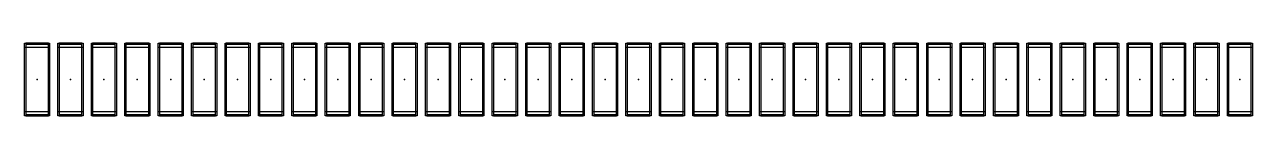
# Model space of a CAD drawing. Header units: millimetres. Extents: x -962357 to -591296, y -223672 to 59420.
# Drawn here: x -857270 to -842570, y -192871 to -191996 of the extents above; entities that cross this region are included whole.
import ezdxf

# ---------------------------------------------------------------- set-up
doc = ezdxf.new("R2010")
doc.units = ezdxf.units.MM
doc.layers.add('A11_ALU.SOLID SHEET', color=2, linetype='Continuous')

# ---------------------------------------------------------------- blocks, each defined once
blk = doc.blocks.new('*U426')
for p, q in [((-387.8, 59450), (-387.8, 59750)), ((387.5, 59750), (387.5, 59450)), ((-387.8, 59050), (-387.8, 59350)), ((387.5, 59350), (387.5, 59050)), ((-387.8, 58650), (-387.8, 58950)), ((387.5, 58950), (387.5, 58650)), ((-387.8, 58250), (-387.8, 58550)), ((387.5, 58550), (387.5, 58250)), ((-387.8, 57850), (-387.8, 58150)), ((387.5, 58150), (387.5, 57850)), ((-387.8, 57450), (-387.8, 57750)), ((387.5, 57750), (387.5, 57450)), ((-387.8, 57050), (-387.8, 57350)), ((387.5, 57350), (387.5, 57050)), ((-387.8, 56650), (-387.8, 56950)), ((387.5, 56950), (387.5, 56650)), ((-387.8, 56250), (-387.8, 56550)), ((387.5, 56550), (387.5, 56250)), ((-387.8, 55850), (-387.8, 56150)), ((387.5, 56150), (387.5, 55850)), ((-387.8, 55450), (-387.8, 55750)), ((387.5, 55750), (387.5, 55450)), ((-387.8, 55050), (-387.8, 55350)), ((387.5, 55350), (387.5, 55050)), ((-387.8, 54650), (-387.8, 54950)), ((387.5, 54950), (387.5, 54650)), ((-387.8, 54250), (-387.8, 54550)), ((387.5, 54550), (387.5, 54250)), ((-387.8, 53850), (-387.8, 54150)), ((387.5, 54150), (387.5, 53850)), ((-387.8, 53450), (-387.8, 53750)), ((387.5, 53750), (387.5, 53450)), ((-387.8, 53050), (-387.8, 53350)), ((387.5, 53350), (387.5, 53050)), ((-387.8, 52650), (-387.8, 52950)), ((387.5, 52950), (387.5, 52650)), ((-387.8, 52250), (-387.8, 52550)), ((387.5, 52550), (387.5, 52250)), ((-387.8, 51850), (-387.8, 52150)), ((387.5, 52150), (387.5, 51850)), ((-387.8, 51450), (-387.8, 51750)), ((387.5, 51750), (387.5, 51450)), ((-387.8, 51050), (-387.8, 51350)), ((387.5, 51350), (387.5, 51050)), ((-387.8, 50650), (-387.8, 50950)), ((387.5, 50950), (387.5, 50650)), ((-387.8, 50250), (-387.8, 50550)), ((387.5, 50550), (387.5, 50250)), ((-387.8, 49850), (-387.8, 50150)), ((387.5, 50150), (387.5, 49850)), ((-387.8, 49450), (-387.8, 49750)), ((387.5, 49750), (387.5, 49450)), ((-387.8, 49050), (-387.8, 49350)), ((387.5, 49350), (387.5, 49050)), ((-387.8, 48650), (-387.8, 48950)), ((387.5, 48950), (387.5, 48650)), ((-387.8, 48250), (-387.8, 48550)), ((387.5, 48550), (387.5, 48250)), ((-387.8, 47850), (-387.8, 48150)), ((387.5, 48150), (387.5, 47850)), ((-387.8, 47450), (-387.8, 47750)), ((387.5, 47750), (387.5, 47450)), ((-387.8, 47050), (-387.8, 47350)), ((387.5, 47350), (387.5, 47050)), ((-387.8, 46650), (-387.8, 46950)), ((387.5, 46950), (387.5, 46650)), ((-387.8, 46250), (-387.8, 46550)), ((387.5, 46550), (387.5, 46250)), ((-387.8, 45850), (-387.8, 46150)), ((387.5, 46150), (387.5, 45850)), ((-387.8, 45450), (-387.8, 45750)), ((387.5, 45750), (387.5, 45450)), ((-387.8, 45050), (-387.8, 45350)), ((387.5, 45350), (387.5, 45050))]:
    blk.add_line(p, q)
for p in [(0, 59600), (0, 59200), (0, 58800), (0, 58400), (0, 58000), (0, 57600), (0, 57200), (0, 56800), (0, 56400), (0, 56000), (0, 55600), (0, 55200), (0, 54800), (0, 54400), (0, 54000), (0, 53600), (0, 53200), (0, 52800), (0, 52400), (0, 52000), (0, 51600), (0, 51200), (0, 50800), (0, 50400), (0, 50000), (0, 49600), (0, 49200), (0, 48800), (0, 48400), (0, 48000), (0, 47600), (0, 47200), (0, 46800), (0, 46400), (0, 46000), (0, 45600), (0, 45200)]:
    blk.add_point(p)
at = {"layer": 'A11_ALU.SOLID SHEET', "color": 0}
for points in [[(-437.5, 59750), (437.5, 59750), (437.5, 59736), (-437.5, 59736)], [(-437.5, 59464), (-423.5, 59464), (-423.5, 59736), (-437.5, 59736)], [(437.5, 59736), (423.5, 59736), (423.5, 59464), (437.5, 59464)], [(-437.5, 59464), (437.5, 59464), (437.5, 59450), (-437.5, 59450)], [(-437.5, 59350), (437.5, 59350), (437.5, 59336), (-437.5, 59336)], [(-437.5, 59064), (-423.5, 59064), (-423.5, 59336), (-437.5, 59336)], [(437.5, 59336), (423.5, 59336), (423.5, 59064), (437.5, 59064)], [(-437.5, 59064), (437.5, 59064), (437.5, 59050), (-437.5, 59050)], [(-437.5, 58950), (437.5, 58950), (437.5, 58936), (-437.5, 58936)], [(-437.5, 58664), (-423.5, 58664), (-423.5, 58936), (-437.5, 58936)], [(437.5, 58936), (423.5, 58936), (423.5, 58664), (437.5, 58664)], [(-437.5, 58664), (437.5, 58664), (437.5, 58650), (-437.5, 58650)], [(-437.5, 58550), (437.5, 58550), (437.5, 58536), (-437.5, 58536)], [(-437.5, 58264), (-423.5, 58264), (-423.5, 58536), (-437.5, 58536)], [(437.5, 58536), (423.5, 58536), (423.5, 58264), (437.5, 58264)], [(-437.5, 58264), (437.5, 58264), (437.5, 58250), (-437.5, 58250)], [(-437.5, 58150), (437.5, 58150), (437.5, 58136), (-437.5, 58136)], [(-437.5, 57864), (-423.5, 57864), (-423.5, 58136), (-437.5, 58136)], [(437.5, 58136), (423.5, 58136), (423.5, 57864), (437.5, 57864)], [(-437.5, 57864), (437.5, 57864), (437.5, 57850), (-437.5, 57850)], [(-437.5, 57750), (437.5, 57750), (437.5, 57736), (-437.5, 57736)], [(-437.5, 57464), (-423.5, 57464), (-423.5, 57736), (-437.5, 57736)], [(437.5, 57736), (423.5, 57736), (423.5, 57464), (437.5, 57464)], [(-437.5, 57464), (437.5, 57464), (437.5, 57450), (-437.5, 57450)], [(-437.5, 57350), (437.5, 57350), (437.5, 57336), (-437.5, 57336)], [(-437.5, 57064), (-423.5, 57064), (-423.5, 57336), (-437.5, 57336)], [(437.5, 57336), (423.5, 57336), (423.5, 57064), (437.5, 57064)], [(-437.5, 57064), (437.5, 57064), (437.5, 57050), (-437.5, 57050)], [(-437.5, 56950), (437.5, 56950), (437.5, 56936), (-437.5, 56936)], [(-437.5, 56664), (-423.5, 56664), (-423.5, 56936), (-437.5, 56936)], [(437.5, 56936), (423.5, 56936), (423.5, 56664), (437.5, 56664)], [(-437.5, 56664), (437.5, 56664), (437.5, 56650), (-437.5, 56650)], [(-437.5, 56550), (437.5, 56550), (437.5, 56536), (-437.5, 56536)], [(-437.5, 56264), (-423.5, 56264), (-423.5, 56536), (-437.5, 56536)], [(437.5, 56536), (423.5, 56536), (423.5, 56264), (437.5, 56264)], [(-437.5, 56264), (437.5, 56264), (437.5, 56250), (-437.5, 56250)], [(-437.5, 56150), (437.5, 56150), (437.5, 56136), (-437.5, 56136)], [(-437.5, 55864), (-423.5, 55864), (-423.5, 56136), (-437.5, 56136)], [(437.5, 56136), (423.5, 56136), (423.5, 55864), (437.5, 55864)], [(-437.5, 55864), (437.5, 55864), (437.5, 55850), (-437.5, 55850)], [(-437.5, 55750), (437.5, 55750), (437.5, 55736), (-437.5, 55736)], [(-437.5, 55464), (-423.5, 55464), (-423.5, 55736), (-437.5, 55736)], [(437.5, 55736), (423.5, 55736), (423.5, 55464), (437.5, 55464)], [(-437.5, 55464), (437.5, 55464), (437.5, 55450), (-437.5, 55450)], [(-437.5, 55350), (437.5, 55350), (437.5, 55336), (-437.5, 55336)], [(-437.5, 55064), (-423.5, 55064), (-423.5, 55336), (-437.5, 55336)], [(437.5, 55336), (423.5, 55336), (423.5, 55064), (437.5, 55064)], [(-437.5, 55064), (437.5, 55064), (437.5, 55050), (-437.5, 55050)], [(-437.5, 54950), (437.5, 54950), (437.5, 54936), (-437.5, 54936)], [(-437.5, 54664), (-423.5, 54664), (-423.5, 54936), (-437.5, 54936)], [(437.5, 54936), (423.5, 54936), (423.5, 54664), (437.5, 54664)], [(-437.5, 54664), (437.5, 54664), (437.5, 54650), (-437.5, 54650)], [(-437.5, 54550), (437.5, 54550), (437.5, 54536), (-437.5, 54536)], [(-437.5, 54264), (-423.5, 54264), (-423.5, 54536), (-437.5, 54536)], [(437.5, 54536), (423.5, 54536), (423.5, 54264), (437.5, 54264)], [(-437.5, 54264), (437.5, 54264), (437.5, 54250), (-437.5, 54250)], [(-437.5, 54150), (437.5, 54150), (437.5, 54136), (-437.5, 54136)], [(-437.5, 53864), (-423.5, 53864), (-423.5, 54136), (-437.5, 54136)], [(437.5, 54136), (423.5, 54136), (423.5, 53864), (437.5, 53864)], [(-437.5, 53864), (437.5, 53864), (437.5, 53850), (-437.5, 53850)], [(-437.5, 53750), (437.5, 53750), (437.5, 53736), (-437.5, 53736)], [(-437.5, 53464), (-423.5, 53464), (-423.5, 53736), (-437.5, 53736)], [(437.5, 53736), (423.5, 53736), (423.5, 53464), (437.5, 53464)], [(-437.5, 53464), (437.5, 53464), (437.5, 53450), (-437.5, 53450)], [(-437.5, 53350), (437.5, 53350), (437.5, 53336), (-437.5, 53336)], [(-437.5, 53064), (-423.5, 53064), (-423.5, 53336), (-437.5, 53336)], [(437.5, 53336), (423.5, 53336), (423.5, 53064), (437.5, 53064)], [(-437.5, 53064), (437.5, 53064), (437.5, 53050), (-437.5, 53050)], [(-437.5, 52950), (437.5, 52950), (437.5, 52936), (-437.5, 52936)], [(-437.5, 52664), (-423.5, 52664), (-423.5, 52936), (-437.5, 52936)], [(437.5, 52936), (423.5, 52936), (423.5, 52664), (437.5, 52664)], [(-437.5, 52664), (437.5, 52664), (437.5, 52650), (-437.5, 52650)], [(-437.5, 52550), (437.5, 52550), (437.5, 52536), (-437.5, 52536)], [(-437.5, 52264), (-423.5, 52264), (-423.5, 52536), (-437.5, 52536)], [(437.5, 52536), (423.5, 52536), (423.5, 52264), (437.5, 52264)], [(-437.5, 52264), (437.5, 52264), (437.5, 52250), (-437.5, 52250)], [(-437.5, 52150), (437.5, 52150), (437.5, 52136), (-437.5, 52136)], [(-437.5, 51864), (-423.5, 51864), (-423.5, 52136), (-437.5, 52136)], [(437.5, 52136), (423.5, 52136), (423.5, 51864), (437.5, 51864)], [(-437.5, 51864), (437.5, 51864), (437.5, 51850), (-437.5, 51850)], [(-437.5, 51750), (437.5, 51750), (437.5, 51736), (-437.5, 51736)], [(-437.5, 51464), (-423.5, 51464), (-423.5, 51736), (-437.5, 51736)], [(437.5, 51736), (423.5, 51736), (423.5, 51464), (437.5, 51464)], [(-437.5, 51464), (437.5, 51464), (437.5, 51450), (-437.5, 51450)], [(-437.5, 51350), (437.5, 51350), (437.5, 51336), (-437.5, 51336)], [(-437.5, 51064), (-423.5, 51064), (-423.5, 51336), (-437.5, 51336)], [(437.5, 51336), (423.5, 51336), (423.5, 51064), (437.5, 51064)], [(-437.5, 51064), (437.5, 51064), (437.5, 51050), (-437.5, 51050)], [(-437.5, 50950), (437.5, 50950), (437.5, 50936), (-437.5, 50936)], [(-437.5, 50664), (-423.5, 50664), (-423.5, 50936), (-437.5, 50936)], [(437.5, 50936), (423.5, 50936), (423.5, 50664), (437.5, 50664)], [(-437.5, 50664), (437.5, 50664), (437.5, 50650), (-437.5, 50650)], [(-437.5, 50550), (437.5, 50550), (437.5, 50536), (-437.5, 50536)], [(-437.5, 50264), (-423.5, 50264), (-423.5, 50536), (-437.5, 50536)], [(437.5, 50536), (423.5, 50536), (423.5, 50264), (437.5, 50264)], [(-437.5, 50264), (437.5, 50264), (437.5, 50250), (-437.5, 50250)], [(-437.5, 50150), (437.5, 50150), (437.5, 50136), (-437.5, 50136)], [(-437.5, 49864), (-423.5, 49864), (-423.5, 50136), (-437.5, 50136)], [(437.5, 50136), (423.5, 50136), (423.5, 49864), (437.5, 49864)], [(-437.5, 49864), (437.5, 49864), (437.5, 49850), (-437.5, 49850)], [(-437.5, 49750), (437.5, 49750), (437.5, 49736), (-437.5, 49736)], [(-437.5, 49464), (-423.5, 49464), (-423.5, 49736), (-437.5, 49736)], [(437.5, 49736), (423.5, 49736), (423.5, 49464), (437.5, 49464)], [(-437.5, 49464), (437.5, 49464), (437.5, 49450), (-437.5, 49450)], [(-437.5, 49350), (437.5, 49350), (437.5, 49336), (-437.5, 49336)], [(-437.5, 49064), (-423.5, 49064), (-423.5, 49336), (-437.5, 49336)], [(437.5, 49336), (423.5, 49336), (423.5, 49064), (437.5, 49064)], [(-437.5, 49064), (437.5, 49064), (437.5, 49050), (-437.5, 49050)], [(-437.5, 48950), (437.5, 48950), (437.5, 48936), (-437.5, 48936)], [(-437.5, 48664), (-423.5, 48664), (-423.5, 48936), (-437.5, 48936)], [(437.5, 48936), (423.5, 48936), (423.5, 48664), (437.5, 48664)], [(-437.5, 48664), (437.5, 48664), (437.5, 48650), (-437.5, 48650)], [(-437.5, 48550), (437.5, 48550), (437.5, 48536), (-437.5, 48536)], [(-437.5, 48264), (-423.5, 48264), (-423.5, 48536), (-437.5, 48536)], [(437.5, 48536), (423.5, 48536), (423.5, 48264), (437.5, 48264)], [(-437.5, 48264), (437.5, 48264), (437.5, 48250), (-437.5, 48250)], [(-437.5, 48150), (437.5, 48150), (437.5, 48136), (-437.5, 48136)], [(-437.5, 47864), (-423.5, 47864), (-423.5, 48136), (-437.5, 48136)], [(437.5, 48136), (423.5, 48136), (423.5, 47864), (437.5, 47864)], [(-437.5, 47864), (437.5, 47864), (437.5, 47850), (-437.5, 47850)], [(-437.5, 47750), (437.5, 47750), (437.5, 47736), (-437.5, 47736)], [(-437.5, 47464), (-423.5, 47464), (-423.5, 47736), (-437.5, 47736)], [(437.5, 47736), (423.5, 47736), (423.5, 47464), (437.5, 47464)], [(-437.5, 47464), (437.5, 47464), (437.5, 47450), (-437.5, 47450)], [(-437.5, 47350), (437.5, 47350), (437.5, 47336), (-437.5, 47336)], [(-437.5, 47064), (-423.5, 47064), (-423.5, 47336), (-437.5, 47336)], [(437.5, 47336), (423.5, 47336), (423.5, 47064), (437.5, 47064)], [(-437.5, 47064), (437.5, 47064), (437.5, 47050), (-437.5, 47050)], [(-437.5, 46950), (437.5, 46950), (437.5, 46936), (-437.5, 46936)], [(-437.5, 46664), (-423.5, 46664), (-423.5, 46936), (-437.5, 46936)], [(437.5, 46936), (423.5, 46936), (423.5, 46664), (437.5, 46664)], [(-437.5, 46664), (437.5, 46664), (437.5, 46650), (-437.5, 46650)], [(-437.5, 46550), (437.5, 46550), (437.5, 46536), (-437.5, 46536)], [(-437.5, 46264), (-423.5, 46264), (-423.5, 46536), (-437.5, 46536)], [(437.5, 46536), (423.5, 46536), (423.5, 46264), (437.5, 46264)], [(-437.5, 46264), (437.5, 46264), (437.5, 46250), (-437.5, 46250)], [(-437.5, 46150), (437.5, 46150), (437.5, 46136), (-437.5, 46136)], [(-437.5, 45864), (-423.5, 45864), (-423.5, 46136), (-437.5, 46136)], [(437.5, 46136), (423.5, 46136), (423.5, 45864), (437.5, 45864)], [(-437.5, 45864), (437.5, 45864), (437.5, 45850), (-437.5, 45850)], [(-437.5, 45750), (437.5, 45750), (437.5, 45736), (-437.5, 45736)], [(-437.5, 45464), (-423.5, 45464), (-423.5, 45736), (-437.5, 45736)], [(437.5, 45736), (423.5, 45736), (423.5, 45464), (437.5, 45464)], [(-437.5, 45464), (437.5, 45464), (437.5, 45450), (-437.5, 45450)], [(-437.5, 45350), (437.5, 45350), (437.5, 45336), (-437.5, 45336)], [(-437.5, 45064), (-423.5, 45064), (-423.5, 45336), (-437.5, 45336)], [(437.5, 45336), (423.5, 45336), (423.5, 45064), (437.5, 45064)], [(-437.5, 45064), (437.5, 45064), (437.5, 45050), (-437.5, 45050)]]:
    blk.add_lwpolyline(points, close=True, dxfattribs=at)

msp = doc.modelspace()

# ---------------------------------------------------------------- block references
at = {"rotation": 90}
msp.add_blockref('*U426', (-797519.5, -192433.3), dxfattribs=at)

doc.saveas('drawing.dxf')
